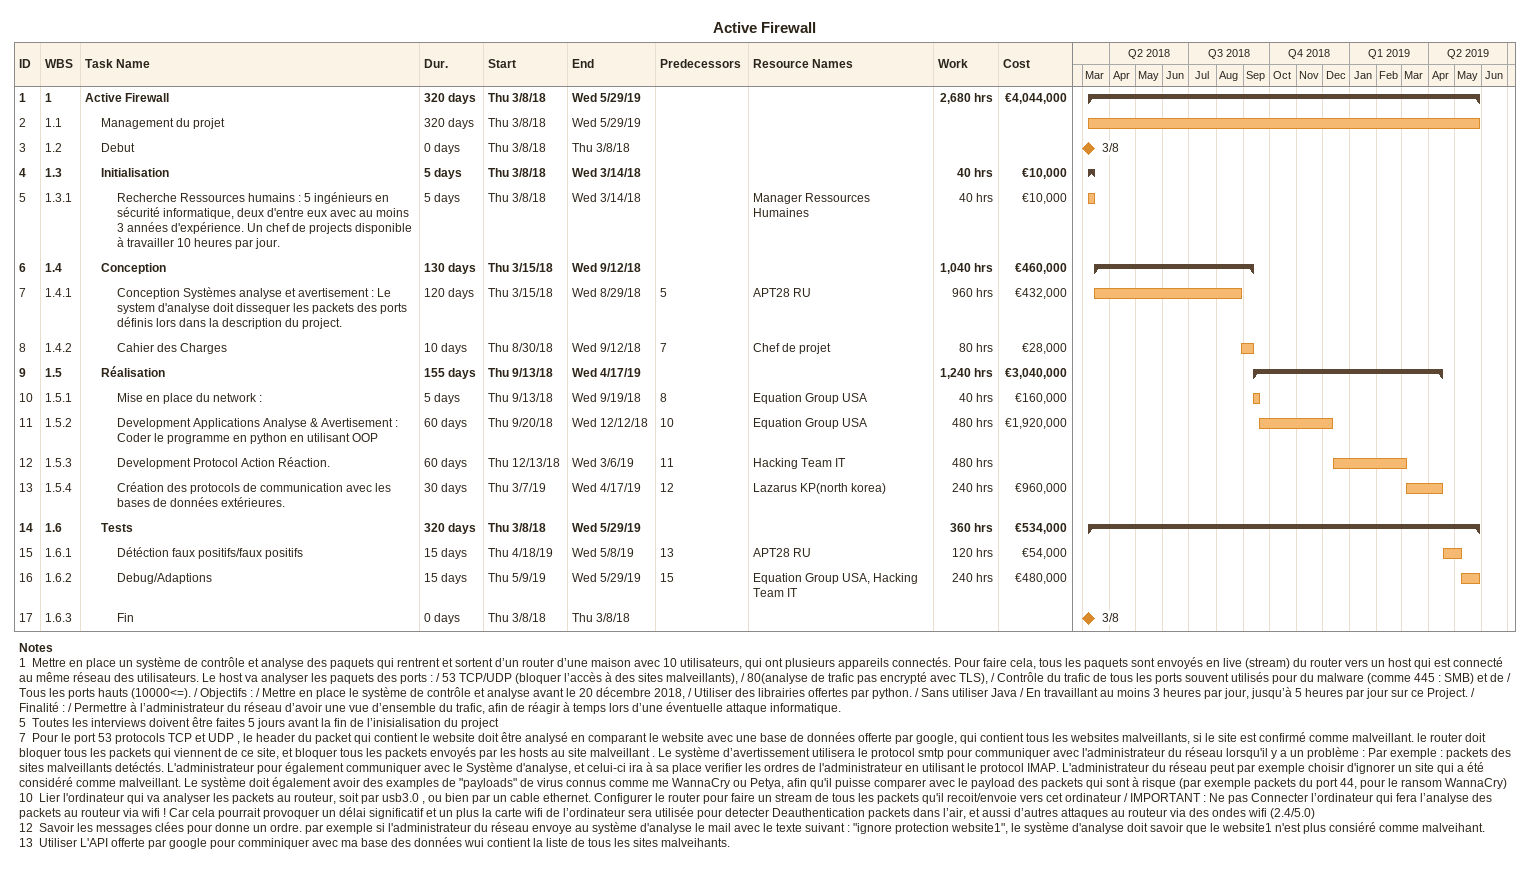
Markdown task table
Active Firewall

| ID | WBS | Task | Duration | Start | Finish | Predecessors | Resources | Work (h) | Cost (€) |
|---|---|---|---|---|---|---|---|---|---|
| 1 | 1 | **Active Firewall** | 320d | 2018-03-08 | 2019-05-29 |  |  | 2680 | 4044000 |
| 2 | 1.1 | Management du projet | 320d | 2018-03-08 | 2019-05-29 |  |  |  |  |
| 3 | 1.2 | Debut | 0d | 2018-03-08 | 2018-03-08 |  |  |  |  |
| 4 | 1.3 | **Initialisation** | 5d | 2018-03-08 | 2018-03-14 |  |  | 40 | 10000 |
| 5 | 1.3.1 | Recherche Ressources humains : 5 ingénieurs en sécurité informatique, deux d'entre eux avec au moins 3 années d'expérience. Un chef de projects disponible à travailler 10 heures par jour. | 5d | 2018-03-08 | 2018-03-14 |  | Manager Ressources Humaines | 40 | 10000 |
| 6 | 1.4 | **Conception** | 130d | 2018-03-15 | 2018-09-12 |  |  | 1040 | 460000 |
| 7 | 1.4.1 | Conception Systèmes analyse et avertisement : Le system d'analyse doit dissequer les packets des ports définis lors dans la description du project. | 120d | 2018-03-15 | 2018-08-29 | 5 | APT28 RU | 960 | 432000 |
| 8 | 1.4.2 | Cahier des Charges | 10d | 2018-08-30 | 2018-09-12 | 7 | Chef de projet | 80 | 28000 |
| 9 | 1.5 | **Réalisation** | 155d | 2018-09-13 | 2019-04-17 |  |  | 1240 | 3040000 |
| 10 | 1.5.1 | Mise en place du network : | 5d | 2018-09-13 | 2018-09-19 | 8 | Equation Group USA | 40 | 160000 |
| 11 | 1.5.2 | Development Applications Analyse & Avertisement : Coder le programme en python en utilisant OOP | 60d | 2018-09-20 | 2018-12-12 | 10 | Equation Group USA | 480 | 1920000 |
| 12 | 1.5.3 | Development Protocol Action Réaction. | 60d | 2018-12-13 | 2019-03-06 | 11 | Hacking Team IT | 480 |  |
| 13 | 1.5.4 | Création des protocols de communication avec les bases de données extérieures. | 30d | 2019-03-07 | 2019-04-17 | 12 | Lazarus KP(north korea) | 240 | 960000 |
| 14 | 1.6 | **Tests** | 320d | 2018-03-08 | 2019-05-29 |  |  | 360 | 534000 |
| 15 | 1.6.1 | Détéction faux positifs/faux positifs | 15d | 2019-04-18 | 2019-05-08 | 13 | APT28 RU | 120 | 54000 |
| 16 | 1.6.2 | Debug/Adaptions | 15d | 2019-05-09 | 2019-05-29 | 15 | Equation Group USA, Hacking Team IT | 240 | 480000 |
| 17 | 1.6.3 | Fin | 0d | 2018-03-08 | 2018-03-08 |  |  |  |  |

Notes
- 1: Mettre en place un système de contrôle et analyse des paquets qui rentrent et sortent d’un router d’une maison avec 10 utilisateurs, qui ont plusieurs appareils connectés. Pour faire cela, tous les paquets sont envoyés en live (stream) du router vers un host qui est connecté au même réseau des utilisateurs. Le host va analyser les paquets des ports : / 53 TCP/UDP (bloquer l’accès à des sites malveillants), / 80(analyse de trafic pas encrypté avec TLS), / Contrôle du trafic de tous les ports souvent utilisés pour du malware (comme 445 : SMB) et de / Tous les ports hauts (10000<=). / Objectifs : / Mettre en place le système de contrôle et analyse avant le 20 décembre 2018, / Utiliser des librairies offertes par python. / Sans utiliser Java / En travaillant au moins 3 heures par jour, jusqu’à 5 heures par jour sur ce Project. / Finalité : / Permettre à l’administrateur du réseau d’avoir une vue d’ensemble du trafic, afin de réagir à temps lors d’une éventuelle attaque informatique.
- 5: Toutes les interviews doivent être faites 5 jours avant la fin de l’inisialisation du project
- 7: Pour le port 53 protocols TCP et UDP , le header du packet qui contient le website doit être analysé en comparant le website avec une base de données offerte par google, qui contient tous les websites malveillants, si le site est confirmé comme malveillant. le router doit bloquer tous les packets qui viennent de ce site, et bloquer tous les packets envoyés par les hosts au site malveillant . Le système d’avertissement utilisera le protocol smtp pour communiquer avec l'administrateur du réseau lorsqu'il y a un problème : Par exemple : packets des sites malveillants detéctés. L'administrateur pour également communiquer avec le Système d'analyse, et celui-ci ira à sa place verifier les ordres de l'administrateur en utilisant le protocol IMAP. L'administrateur du réseau peut par exemple choisir d'ignorer un site qui a été considéré comme malveillant. Le système doit également avoir des examples de "payloads" de virus connus comme me WannaCry ou Petya, afin qu'il puisse comparer avec le payload des packets qui sont à risque (par exemple packets du port 44, pour le ransom WannaCry)
- 10: Lier l'ordinateur qui va analyser les packets au routeur, soit par usb3.0 , ou bien par un cable ethernet. Configurer le router pour faire un stream de tous les packets qu'il recoit/envoie vers cet ordinateur / IMPORTANT : Ne pas Connecter l’ordinateur qui fera l’analyse des packets au routeur via wifi ! Car cela pourrait provoquer un délai significatif et un plus la carte wifi de l’ordinateur sera utilisée pour detecter Deauthentication packets dans l’air, et aussi d’autres attaques au routeur via des ondes wifi (2.4/5.0)
- 12: Savoir les messages clées pour donne un ordre. par exemple si l'administrateur du réseau envoye au système d'analyse le mail avec le texte suivant : "ignore protection website1", le système d'analyse doit savoir que le website1 n'est plus consiéré comme malveihant.
- 13: Utiliser L'API offerte par google pour comminiquer avec ma base des données wui contient la liste de tous les sites malveihants.
